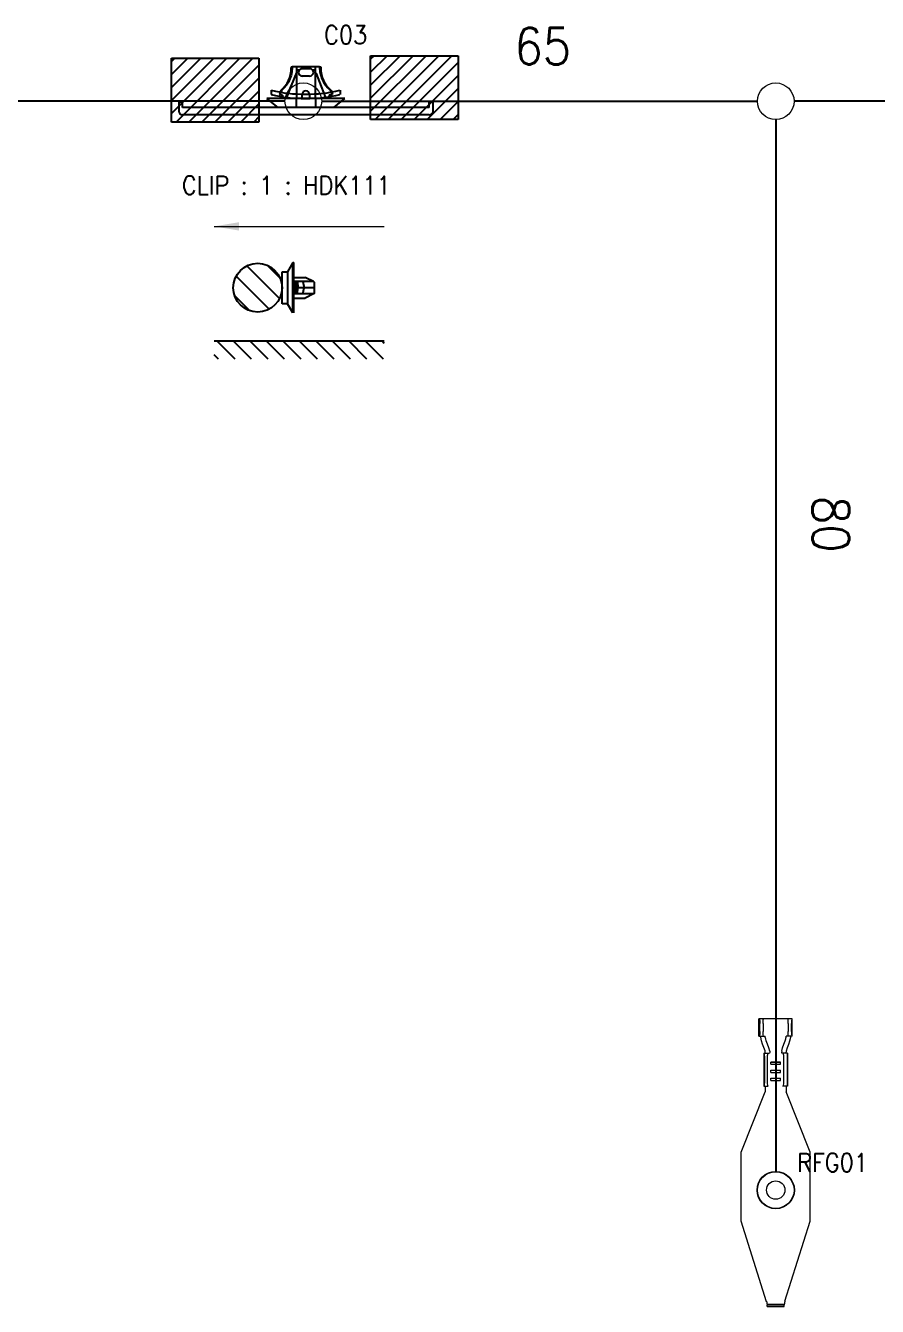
# Model space of a CAD drawing. Header units: inches. Extents: x 47316 to 59086, y 3141 to 11743.
# Drawn here: x 51687.4 to 51803.4, y 7350.1 to 7524.7 of the extents above; entities that cross this region are included whole.
import ezdxf

# ---------------------------------------------------------------- set-up
doc = ezdxf.new("R2010")
doc.units = ezdxf.units.IN
doc.header["$MEASUREMENT"] = 0
doc.layers.add('at_Entity', color=1, linetype='Continuous')
doc.layers.add('Beschreibung', color=7, linetype='Continuous', lineweight=25)
doc.styles.get("Standard").update_dxf_attribs({"font": ''})
doc.styles.get('Standard').set_extended_font_data('SimSun')
doc.linetypes.add('_VH_OTCON', pattern='A,0.0001,[7,VeSys.shx,S=0.1,R=0,X=0,Y=0],-0.4,[7,VeSys.shx,S=0.1,R=0,X=0,Y=0],-0.4,["X",Standard,S=1,R=0,X=-0.5,Y=-0.5],-0.0001,[7,VeSys.shx,S=0.1,R=0,X=0,Y=0],-0.4', length=1.2002)
doc.linetypes.add('_VH_UNTAPED', pattern='A,0.0001,[17,VeSys.shx,S=0.1,R=0,X=0,Y=0],-0.4', length=0.4001)

msp = doc.modelspace()

# ---------------------------------------------------------------- linework, layer by layer
at = {"color": 0, "lineweight": -3}
for p, q in [((51741.94, 7520.54), (51734.4, 7513.01)), ((51740.17, 7520.54), (51734.4, 7514.78)), ((51738.4, 7520.54), (51734.4, 7516.54)), ((51736.63, 7520.54), (51734.4, 7518.31)), ((51734.87, 7520.54), (51734.4, 7520.08)), ((51734.4, 7511.85), (51734.4, 7520.54)), ((51734.4, 7520.54), (51746.31, 7520.54)), ((51743.7, 7520.54), (51735.01, 7511.85)), ((51745.47, 7520.54), (51736.78, 7511.85)), ((51746.31, 7520.54), (51746.31, 7511.85)), ((51714.81, 7520.2), (51707.27, 7512.67)), ((51713.04, 7520.2), (51707.27, 7514.44)), ((51711.27, 7520.2), (51707.27, 7516.2)), ((51709.51, 7520.2), (51707.27, 7517.97)), ((51707.74, 7520.2), (51707.27, 7519.74)), ((51707.27, 7511.51), (51707.27, 7520.2)), ((51707.27, 7520.2), (51719.18, 7520.2)), ((51716.58, 7520.2), (51707.89, 7511.51)), ((51718.34, 7520.2), (51709.65, 7511.51)), ((51719.18, 7519.27), (51711.42, 7511.51)), ((51719.18, 7520.2), (51719.18, 7511.51)), ((51723.72, 7518.88), (51723.68, 7518.37)), ((51727.45, 7518.88), (51727.48, 7518.37)), ((51746.31, 7519.61), (51738.55, 7511.85)), ((51719.18, 7517.5), (51713.19, 7511.51)), ((51723.19, 7516.93), (51722.92, 7516.53)), ((51723.41, 7517.39), (51723.19, 7516.93)), ((51723.58, 7517.87), (51723.41, 7517.39)), ((51724.28, 7518.28), (51723.57, 7516.51)), ((51723.68, 7518.37), (51723.58, 7517.87)), ((51726.97, 7518.11), (51727.66, 7516.37)), ((51727.48, 7518.37), (51727.59, 7517.87)), ((51727.59, 7517.87), (51727.75, 7517.39)), ((51727.75, 7517.39), (51727.98, 7516.93)), ((51727.98, 7516.93), (51728.25, 7516.53)), ((51746.31, 7517.84), (51740.32, 7511.85)), ((51719.18, 7515.74), (51714.96, 7511.51)), ((51722.6, 7516.15), (51722.25, 7515.82)), ((51722.92, 7516.53), (51722.6, 7516.15)), ((51723.57, 7516.51), (51722.88, 7514.71)), ((51727.66, 7516.37), (51728.29, 7514.71)), ((51728.25, 7516.53), (51728.56, 7516.15)), ((51728.56, 7516.15), (51728.92, 7515.82)), ((51746.31, 7516.08), (51742.09, 7511.85)), ((51742.39, 7513.5), (51708.78, 7513.5)), ((51719.18, 7513.97), (51716.73, 7511.51)), ((51746.31, 7514.31), (51743.85, 7511.85)), ((51742.39, 7512.5), (51708.78, 7512.5)), ((51719.18, 7512.2), (51718.49, 7511.51)), ((51746.31, 7511.85), (51734.4, 7511.85)), ((51746.31, 7512.54), (51745.62, 7511.85)), ((51719.18, 7511.51), (51707.27, 7511.51)), ((51717.53, 7491.91), (51722, 7487.44)), ((51720.3, 7492.01), (51722.09, 7490.21)), ((51722.35, 7486.75), (51722.35, 7491.1)), ((51722.35, 7491.1), (51723.09, 7491.1)), ((51723.09, 7491.1), (51723.09, 7486.75)), ((51716.08, 7490.5), (51720.59, 7485.99)), ((51715.86, 7487.86), (51717.94, 7485.77)), ((51723.09, 7486.75), (51722.35, 7486.75)), ((51713.07, 7481.68, 0), (51736.23, 7481.68, 0)), ((51715.94, 7479.18, 0), (51713.44, 7481.68, 0)), ((51718.18, 7479.18, 0), (51715.69, 7481.68, 0)), ((51720.43, 7479.18, 0), (51717.93, 7481.68, 0)), ((51722.68, 7479.18, 0), (51720.18, 7481.68, 0)), ((51724.92, 7479.18, 0), (51722.42, 7481.68, 0)), ((51727.17, 7479.18, 0), (51724.67, 7481.68, 0)), ((51729.41, 7479.18, 0), (51726.91, 7481.68, 0)), ((51731.66, 7479.18, 0), (51729.16, 7481.68, 0)), ((51733.9, 7479.18, 0), (51731.41, 7481.68, 0)), ((51736.15, 7479.18, 0), (51733.65, 7481.68, 0)), ((51736.23, 7481.34, 0), (51735.9, 7481.68, 0)), ((51713.69, 7479.18, 0), (51713.07, 7479.8, 0))]:
    msp.add_line(p, q, dxfattribs=at)
at = {"color": 0, "lineweight": -3, "ltscale": 0.007297}
for p, q in [((51723.57, 7519.04), (51723.72, 7519.04)), ((51723.57, 7518.88), (51723.72, 7518.88)), ((51727.45, 7519.04), (51727.6, 7519.04)), ((51727.45, 7518.88), (51727.6, 7518.88))]:
    msp.add_line(p, q, dxfattribs=at)
at = {"color": 0, "lineweight": -3, "ltscale": 0.008013}
for p, q in [((51723.57, 7519.04), (51723.57, 7518.88)), ((51723.72, 7518.88), (51723.72, 7519.04)), ((51727.45, 7519.04), (51727.45, 7518.88)), ((51727.6, 7519.04), (51727.6, 7518.88))]:
    msp.add_line(p, q, dxfattribs=at)
at = {"color": 0, "lineweight": -3, "ltscale": 0.030203}
for p, q in [((51724.33, 7519.04), (51723.72, 7519.04)), ((51727.45, 7519.04), (51726.84, 7519.04))]:
    msp.add_line(p, q, dxfattribs=at)
at = {"color": 0, "lineweight": -3, "ltscale": 0.021651}
for p, q in [((51724.33, 7518.6), (51724.33, 7519.04)), ((51726.84, 7519.04), (51726.84, 7518.6))]:
    msp.add_line(p, q, dxfattribs=at)
at = {"color": 0, "lineweight": -3, "ltscale": 0.125}
msp.add_line((51726.84, 7519.04), (51724.33, 7519.04), dxfattribs=at)
at = {"color": 0, "lineweight": -3, "ltscale": 0.018167}
for p, q in [((51724.69, 7518.6), (51724.33, 7518.6)), ((51726.84, 7518.6), (51726.48, 7518.6))]:
    msp.add_line(p, q, dxfattribs=at)
at = {"color": 0, "lineweight": -3, "ltscale": 0.193349}
for p, q in [((51724.33, 7514.71), (51724.33, 7518.6)), ((51726.84, 7518.6), (51726.84, 7514.71))]:
    msp.add_line(p, q, dxfattribs=at)
at = {"color": 0, "lineweight": -3, "ltscale": 0.05}
for p, q in [((51725.08, 7518.79), (51726.09, 7518.79)), ((51726.09, 7517.78), (51725.08, 7517.78))]:
    msp.add_line(p, q, dxfattribs=at)
at = {"color": 0, "lineweight": -3, "ltscale": 0.00959}
msp.add_line((51726.89, 7518.28), (51726.97, 7518.11), dxfattribs=at)
at = {"color": 0}
for p, q in [((51720.84, 7515.84), (51720.84, 7515.26)), ((51720.84, 7515.84), (51720.84, 7515.26)), ((51730.23, 7515.84), (51730.23, 7515.26)), ((51730.23, 7515.84), (51730.23, 7515.26))]:
    msp.add_line(p, q, dxfattribs=at)
at = {"color": 0, "lineweight": -3, "ltscale": 0.029262}
for p, q in [((51722.16, 7515.82), (51721.96, 7515.26)), ((51729.01, 7515.82), (51729.21, 7515.26))]:
    msp.add_line(p, q, dxfattribs=at)
at = {"color": 0, "lineweight": -3, "ltscale": 0.003951}
msp.add_line((51722.04, 7515.26), (51721.96, 7515.26), dxfattribs=at)
at = {"color": 0, "lineweight": -3, "ltscale": 0.0182}
msp.add_line((51722.31, 7515.16), (51721.96, 7515.26), dxfattribs=at)
at = {"color": 0, "lineweight": -3, "ltscale": 0.029344}
for p, q in [((51722.25, 7515.82), (51722.04, 7515.26)), ((51728.92, 7515.82), (51729.13, 7515.26))]:
    msp.add_line(p, q, dxfattribs=at)
at = {"color": 0, "lineweight": -3, "ltscale": 0.018619}
for p, q in [((51722.4, 7515.16), (51722.04, 7515.26)), ((51728.77, 7515.16), (51729.13, 7515.26))]:
    msp.add_line(p, q, dxfattribs=at)
at = {"color": 0, "lineweight": -3, "ltscale": 0.004189}
for p, q in [((51722.16, 7515.82), (51722.25, 7515.82)), ((51728.92, 7515.82), (51729.01, 7515.82))]:
    msp.add_line(p, q, dxfattribs=at)
at = {"color": 0, "lineweight": -3, "ltscale": 0.004385}
for p, q in [((51722.31, 7515.16), (51722.4, 7515.16)), ((51728.85, 7515.16), (51728.77, 7515.16))]:
    msp.add_line(p, q, dxfattribs=at)
at = {"color": 0, "lineweight": -3, "ltscale": 0.022501}
for p, q in [((51722.31, 7515.16), (51722.31, 7514.71)), ((51722.4, 7515.16), (51722.4, 7514.71)), ((51728.77, 7515.16), (51728.77, 7514.71)), ((51728.85, 7515.16), (51728.85, 7514.71))]:
    msp.add_line(p, q, dxfattribs=at)
at = {"color": 0, "lineweight": -3, "ltscale": 0.0275}
for p, q in [((51725.08, 7514.71), (51725.08, 7515.26)), ((51726.09, 7515.26), (51726.09, 7514.71))]:
    msp.add_line(p, q, dxfattribs=at)
at = {"color": 0, "lineweight": -3, "ltscale": 0.018199}
msp.add_line((51728.85, 7515.16), (51729.21, 7515.26), dxfattribs=at)
at = {"color": 0, "lineweight": -3, "ltscale": 0.003949}
msp.add_line((51729.13, 7515.26), (51729.21, 7515.26), dxfattribs=at)
at = {"color": 0, "linetype": '_VH_OTCON', "lineweight": -3, "ltscale": 5}
for p, q in [((51722.73, 7514.34), (51620.65, 7514.34)), ((51727.73, 7514.34), (51787.08, 7514.34)), ((51849.43, 7514.34), (51792.08, 7514.34))]:
    msp.add_line(p, q, dxfattribs=at)
at = {"color": 0, "lineweight": -3, "ltscale": 0.025}
for p, q in [((51708.27, 7514.26), (51708.78, 7514.26)), ((51742.89, 7514.26), (51742.39, 7514.26))]:
    msp.add_line(p, q, dxfattribs=at)
at = {"color": 0, "lineweight": -3, "ltscale": 0.0625}
for p, q in [((51708.27, 7514.26), (51708.27, 7513)), ((51742.89, 7514.26), (51742.89, 7513))]:
    msp.add_line(p, q, dxfattribs=at)
at = {"color": 0, "lineweight": -3, "ltscale": 0.0375}
for p, q in [((51708.78, 7513.5), (51708.78, 7514.26)), ((51742.39, 7513.5), (51742.39, 7514.26))]:
    msp.add_line(p, q, dxfattribs=at)
at = {"color": 0, "lineweight": -3, "ltscale": 0.2}
msp.add_line((51724.3, 7514.71), (51720.27, 7514.71), dxfattribs=at)
at = {"color": 0, "lineweight": -3, "ltscale": 0.096047}
msp.add_line((51721.78, 7513.5), (51720.27, 7514.71), dxfattribs=at)
at = {"color": 0, "lineweight": -3, "ltscale": 0.06}
for p, q in [((51724.3, 7513.5), (51724.3, 7514.71)), ((51726.87, 7514.71), (51726.87, 7513.5))]:
    msp.add_line(p, q, dxfattribs=at)
at = {"color": 0, "lineweight": -3, "ltscale": 0.127501}
msp.add_line((51726.87, 7514.71), (51724.3, 7514.71), dxfattribs=at)
at = {"color": 0, "lineweight": -3, "ltscale": 0.200002}
msp.add_line((51730.89, 7514.71), (51726.87, 7514.71), dxfattribs=at)
at = {"color": 0, "lineweight": -3, "ltscale": 0.096049}
msp.add_line((51729.38, 7513.5), (51730.89, 7514.71), dxfattribs=at)
at = {"color": 7, "lineweight": 0}
for p, q in [((51791.84, 7389.28), (51787.3, 7389.28)), ((51791.84, 7389.28), (51787.3, 7389.28)), ((51787.3, 7386.94), (51787.3, 7389.28)), ((51787.33, 7389.28), (51787.34, 7389.27)), ((51787.34, 7389.27), (51787.36, 7389.25)), ((51787.36, 7389.25), (51787.37, 7389.19)), ((51787.37, 7389.19), (51787.39, 7389.13)), ((51787.39, 7389.13), (51787.4, 7389.06)), ((51787.4, 7389.06), (51787.42, 7388.96)), ((51787.42, 7388.96), (51787.42, 7388.87)), ((51787.42, 7388.87), (51787.42, 7388.77)), ((51787.42, 7388.77), (51787.42, 7388.66)), ((51787.42, 7387.56), (51787.42, 7388.66)), ((51787.86, 7388.98), (51787.88, 7389.13)), ((51787.86, 7388.66), (51787.86, 7388.98)), ((51787.86, 7388.66), (51787.86, 7387.56)), ((51787.88, 7389.13), (51787.91, 7389.28)), ((51791.28, 7389.13), (51791.23, 7389.28)), ((51791.29, 7388.98), (51791.28, 7389.13)), ((51791.29, 7388.66), (51791.29, 7388.98)), ((51791.29, 7388.66), (51791.29, 7387.56)), ((51791.73, 7388.87), (51791.72, 7388.77)), ((51791.72, 7388.77), (51791.72, 7388.66)), ((51791.72, 7387.56), (51791.72, 7388.66)), ((51791.75, 7389.06), (51791.73, 7388.96)), ((51791.73, 7388.96), (51791.73, 7388.87)), ((51791.76, 7389.13), (51791.75, 7389.06)), ((51791.79, 7389.25), (51791.76, 7389.19)), ((51791.76, 7389.19), (51791.76, 7389.13)), ((51791.81, 7389.27), (51791.79, 7389.25)), ((51791.82, 7389.28), (51791.81, 7389.27)), ((51791.84, 7386.94), (51791.84, 7389.28)), ((51787.3, 7386.94), (51788.12, 7386.94)), ((51787.34, 7386.94), (51787.33, 7386.94)), ((51787.36, 7386.97), (51787.34, 7386.94)), ((51787.37, 7387.01), (51787.36, 7386.97)), ((51787.39, 7387.08), (51787.37, 7387.01)), ((51787.4, 7387.15), (51787.39, 7387.08)), ((51787.42, 7387.24), (51787.4, 7387.15)), ((51787.42, 7387.56), (51787.42, 7387.46)), ((51787.42, 7387.46), (51787.42, 7387.35)), ((51787.42, 7387.35), (51787.42, 7387.24)), ((51787.53, 7386.77), (51787.51, 7386.94)), ((51787.63, 7386.3), (51787.53, 7386.77)), ((51787.8, 7385.83), (51787.63, 7386.3)), ((51787.86, 7387.24), (51787.86, 7387.56)), ((51787.88, 7387.09), (51787.86, 7387.24)), ((51787.91, 7386.94), (51787.88, 7387.09)), ((51788.15, 7386.77), (51788.12, 7386.94)), ((51788.18, 7386.66), (51788.15, 7386.77)), ((51788.21, 7386.54), (51788.18, 7386.66)), ((51788.29, 7386.3), (51788.21, 7386.54)), ((51788.47, 7385.83), (51788.29, 7386.3)), ((51790.68, 7385.83), (51790.86, 7386.3)), ((51790.86, 7386.3), (51790.94, 7386.54)), ((51790.94, 7386.54), (51790.97, 7386.66)), ((51790.97, 7386.66), (51790.99, 7386.77)), ((51790.99, 7386.77), (51791.02, 7386.94)), ((51791.84, 7386.94), (51791.02, 7386.94)), ((51791.23, 7386.94), (51791.28, 7387.09)), ((51791.28, 7387.09), (51791.29, 7387.24)), ((51791.29, 7387.24), (51791.29, 7387.56)), ((51791.35, 7385.83), (51791.52, 7386.3)), ((51791.52, 7386.3), (51791.63, 7386.77)), ((51791.63, 7386.77), (51791.64, 7386.94)), ((51791.72, 7387.56), (51791.72, 7387.46)), ((51791.72, 7387.46), (51791.73, 7387.35)), ((51791.73, 7387.35), (51791.73, 7387.24)), ((51791.73, 7387.24), (51791.75, 7387.15)), ((51791.75, 7387.15), (51791.76, 7387.08)), ((51791.76, 7387.08), (51791.76, 7387.01)), ((51791.76, 7387.01), (51791.79, 7386.97)), ((51791.79, 7386.97), (51791.81, 7386.94)), ((51791.81, 7386.94), (51791.82, 7386.94)), ((51787.98, 7385.37), (51787.8, 7385.83)), ((51787.97, 7384.58), (51788.73, 7384.58)), ((51787.97, 7384.58), (51787.97, 7380.11)), ((51787.97, 7384.58), (51787.98, 7384.56)), ((51788.12, 7384.9), (51787.98, 7385.37)), ((51787.98, 7384.56), (51787.98, 7384.55)), ((51787.98, 7384.55), (51788, 7384.5)), ((51788, 7384.5), (51788, 7384.42)), ((51788, 7384.42), (51788.01, 7384.35)), ((51788.01, 7384.35), (51788.01, 7384.27)), ((51788.01, 7384.27), (51788.03, 7384.16)), ((51788.03, 7384.16), (51788.03, 7384.06)), ((51788.14, 7384.58), (51788.12, 7384.9)), ((51788.46, 7383.95), (51788.47, 7384.27)), ((51788.64, 7385.35), (51788.47, 7385.83)), ((51788.47, 7384.27), (51788.49, 7384.44)), ((51788.49, 7384.44), (51788.52, 7384.51)), ((51788.52, 7384.51), (51788.56, 7384.58)), ((51788.76, 7384.87), (51788.64, 7385.35)), ((51788.76, 7384.7), (51788.73, 7384.58)), ((51788.76, 7384.87), (51788.76, 7384.7)), ((51790.39, 7384.87), (51790.38, 7384.7)), ((51790.38, 7384.7), (51790.42, 7384.58)), ((51790.39, 7384.87), (51790.51, 7385.35)), ((51791.18, 7384.58), (51790.42, 7384.58)), ((51790.51, 7385.35), (51790.68, 7385.83)), ((51790.64, 7384.51), (51790.57, 7384.58)), ((51790.65, 7384.44), (51790.64, 7384.51)), ((51790.68, 7384.27), (51790.65, 7384.44)), ((51790.7, 7383.95), (51790.68, 7384.27)), ((51791.02, 7384.58), (51791.03, 7384.9)), ((51791.03, 7384.9), (51791.17, 7385.37)), ((51791.14, 7384.35), (51791.12, 7384.27)), ((51791.12, 7384.27), (51791.12, 7384.16)), ((51791.12, 7384.16), (51791.12, 7384.06)), ((51791.15, 7384.5), (51791.14, 7384.42)), ((51791.14, 7384.42), (51791.14, 7384.35)), ((51791.17, 7384.56), (51791.15, 7384.55)), ((51791.15, 7384.55), (51791.15, 7384.5)), ((51791.17, 7385.37), (51791.35, 7385.83)), ((51791.17, 7384.58), (51791.17, 7384.56)), ((51791.18, 7384.58), (51791.18, 7380.11)), ((51788.03, 7384.06), (51788.03, 7383.95)), ((51788.03, 7383.95), (51788.03, 7380.74)), ((51788.46, 7380.74), (51788.46, 7383.95)), ((51790.25, 7383.39), (51788.9, 7383.39)), ((51788.9, 7383.08), (51788.9, 7383.39)), ((51788.9, 7383.08), (51790.25, 7383.08)), ((51789, 7383.39), (51790.1, 7383.39)), ((51790.25, 7383.08), (51790.25, 7383.39)), ((51790.7, 7380.74), (51790.7, 7383.95)), ((51791.12, 7384.06), (51791.12, 7383.95)), ((51791.12, 7383.95), (51791.12, 7380.74)), ((51788.03, 7380.74), (51788.03, 7380.63)), ((51788.03, 7380.63), (51788.03, 7380.52)), ((51788.47, 7380.42), (51788.46, 7380.74)), ((51788.9, 7382.29), (51790.25, 7382.29)), ((51788.9, 7381.98), (51788.9, 7382.29)), ((51788.9, 7381.98), (51790.25, 7381.98)), ((51788.9, 7381.19), (51790.25, 7381.19)), ((51788.9, 7380.89), (51788.9, 7381.19)), ((51788.9, 7380.89), (51790.25, 7380.89)), ((51789, 7380.89), (51790.1, 7380.89)), ((51790.25, 7381.98), (51790.25, 7382.29)), ((51790.25, 7380.89), (51790.25, 7381.19)), ((51790.68, 7380.42), (51790.7, 7380.74)), ((51791.12, 7380.74), (51791.12, 7380.63)), ((51791.12, 7380.63), (51791.12, 7380.52)), ((51784.87, 7371.09), (51788.15, 7379.33)), ((51787.97, 7380.11), (51788.56, 7380.11)), ((51787.98, 7380.11), (51787.97, 7380.11)), ((51788, 7380.19), (51787.98, 7380.14)), ((51787.98, 7380.14), (51787.98, 7380.11)), ((51788.01, 7380.34), (51788, 7380.25)), ((51788, 7380.25), (51788, 7380.19)), ((51788.03, 7380.52), (51788.01, 7380.42)), ((51788.01, 7380.42), (51788.01, 7380.34)), ((51788.15, 7380.11), (51788.15, 7379.33)), ((51788.49, 7380.25), (51788.47, 7380.42)), ((51788.52, 7380.17), (51788.49, 7380.25)), ((51788.56, 7380.11), (51788.52, 7380.17)), ((51790.57, 7380.11), (51790.64, 7380.17)), ((51791.18, 7380.11), (51790.59, 7380.11)), ((51790.64, 7380.17), (51790.65, 7380.25)), ((51790.65, 7380.25), (51790.68, 7380.42)), ((51791, 7380.11), (51791, 7379.33)), ((51794.28, 7371.09), (51791, 7379.33)), ((51791.12, 7380.52), (51791.12, 7380.42)), ((51791.12, 7380.42), (51791.14, 7380.34)), ((51791.14, 7380.34), (51791.14, 7380.25)), ((51791.14, 7380.25), (51791.15, 7380.19)), ((51791.15, 7380.19), (51791.15, 7380.14)), ((51791.15, 7380.14), (51791.17, 7380.11)), ((51784.87, 7361.7), (51784.87, 7371.09)), ((51794.28, 7361.7), (51794.28, 7371.09)), ((51788.33, 7350.7), (51784.87, 7361.7)), ((51790.82, 7350.79), (51794.28, 7361.7)), ((51788.33, 7350.79), (51788.4, 7350.29)), ((51788.4, 7350.09), (51788.4, 7350.29)), ((51788.4, 7350.09), (51790.74, 7350.09)), ((51788.4, 7350.09), (51790.74, 7350.09)), ((51790.82, 7350.79), (51790.74, 7350.29)), ((51790.74, 7350.09), (51790.74, 7350.29))]:
    msp.add_line(p, q, dxfattribs=at)
msp.add_line((51790.74, 7350.29), (51788.4, 7350.29))
at = {"linetype": '_VH_UNTAPED', "lineweight": -3, "ltscale": 5}
msp.add_polyline3d([(51789.58, 7511.84, 0), (51789.58, 7401.94, 0), (51789.58, 7368.44, 0)], dxfattribs=at)
at = {"color": 0, "linetype": 'Continuous', "lineweight": 15}
msp.add_circle((51725.23, 7514.34), 2.5, dxfattribs=at)
at = {"color": 40, "linetype": 'Continuous', "lineweight": 15}
for centre, radius in [((51789.58, 7514.34), 2.5), ((51789.58, 7365.94), 2.5), ((51789.58, 7365.94), 1.25)]:
    msp.add_circle(centre, radius, dxfattribs=at)
at = {"color": 0, "lineweight": -3}
msp.add_circle((51719.01, 7488.93), 3.33, dxfattribs=at)
at = {"color": 7, "lineweight": 0}
msp.add_circle((51789.58, 7365.94), 2.55, dxfattribs=at)
at = {"color": 0, "lineweight": -3}
for centre, radius, start, end in [((51719.55, 7518.88), 4.03, 310.5416, 360), ((51725.08, 7518.28), 0.503, 90, 270), ((51726.09, 7518.28), 0.503, 270, 90), ((51731.62, 7518.88), 4.03, 180, 229.4584), ((51725.53, 7535.74), 20.44, 256.7271, 283.2729), ((51725.53, 7535.74), 20.44, 256.7271, 283.2729), ((51725.53, 7535.15), 20.44, 256.7271, 283.2729), ((51725.53, 7535.15), 20.44, 256.7271, 283.2729), ((51916.39, 7441.81), 206.79, 158.8139, 159.3585), ((51725.58, 7515.26), 0.503, 0, 180), ((51708.78, 7513), 0.503, 180, 270), ((51742.39, 7513), 0.503, 270, 0)]:
    msp.add_arc(centre, radius, start, end, dxfattribs=at)
at = {"layer": 'at_Entity', "color": 0, "lineweight": -3}
for p, q in [((51723.8, 7492.36), (51723.09, 7491.1)), ((51723.8, 7485.5), (51723.8, 7492.36)), ((51723.8, 7492.36), (51723.92, 7492.36)), ((51723.92, 7485.5), (51723.92, 7492.36)), ((51723.92, 7490.34), (51725.46, 7490.34)), ((51726.61, 7489.76), (51723.92, 7489.76)), ((51724.05, 7489.76), (51724.05, 7488.09)), ((51724.37, 7488.93), (51724.24, 7489.76)), ((51724.24, 7488.09), (51724.37, 7488.93)), ((51726.74, 7488.93), (51724.37, 7488.93)), ((51724.43, 7489.76), (51724.5, 7488.93)), ((51724.43, 7488.09), (51724.5, 7488.93)), ((51725.14, 7489.76), (51725.33, 7488.93)), ((51725.14, 7488.09), (51725.33, 7488.93)), ((51726.61, 7489.76), (51725.46, 7490.34)), ((51726.74, 7489.7), (51726.61, 7489.76)), ((51726.74, 7488.16), (51726.74, 7489.7)), ((51726.61, 7488.09), (51723.92, 7488.09)), ((51723.92, 7487.52), (51725.46, 7487.52)), ((51726.61, 7488.09), (51725.46, 7487.52)), ((51726.74, 7488.16), (51726.61, 7488.09)), ((51723.8, 7485.5), (51723.09, 7486.75))]:
    msp.add_line(p, q, dxfattribs=at)
at = {"layer": 'Beschreibung', "color": 0, "lineweight": 0}
msp.add_line((51713.07, 7497.29, 0), (51736.23, 7497.29, 0), dxfattribs=at)
msp.add_solid([(51716.48, 7496.72, 0), (51716.48, 7497.86, 0), (51713.07, 7497.29, 0)], dxfattribs=at)

# ---------------------------------------------------------------- texts
at = {"color": 21, "linetype": 'Continuous', "lineweight": 15, "char_height": 2.5, "attachment_point": 1}
for s, insert, width in [('\\Fromans.shx;\\W0.9000000000;\\T1.0000000000;\\o\\lC03', (51728.05, 7524.65), 6.5357), ('\\Fromans.shx;\\W0.9000000000;\\T1.0000000000;\\o\\lRFG01', (51792.5, 7370.94), 10.7143)]:
    msp.add_mtext(s, dxfattribs=dict(at, insert=insert, width=width))
at = {"color": 7, "linetype": '_VH_OTCON', "lineweight": 18, "ltscale": 5, "insert": (51753.98, 7524.34), "char_height": 5, "width": 8.5714, "attachment_point": 1}
msp.add_mtext('\\Fromans.shx;\\W0.9000000000;\\T1.0000000000;\\o\\l65', dxfattribs=at)
at = {"color": 42, "linetype": 'Continuous', "lineweight": 15, "insert": (51708.68, 7504.14), "char_height": 2.5, "width": 33.75, "attachment_point": 1}
msp.add_mtext('\\Fromans.shx;\\W0.9000000000;\\T1.0000000000;\\o\\lCLIP : 1 : HDK111', dxfattribs=at)
at = {"color": 7, "linetype": '_VH_UNTAPED', "lineweight": 18, "ltscale": 5, "insert": (51799.58, 7460.54), "char_height": 5, "width": 8.5714, "attachment_point": 1, "rotation": 270}
msp.add_mtext('\\Fromans.shx;\\W0.9000000000;\\T1.0000000000;\\o\\l80', dxfattribs=at)

doc.saveas('drawing.dxf')
